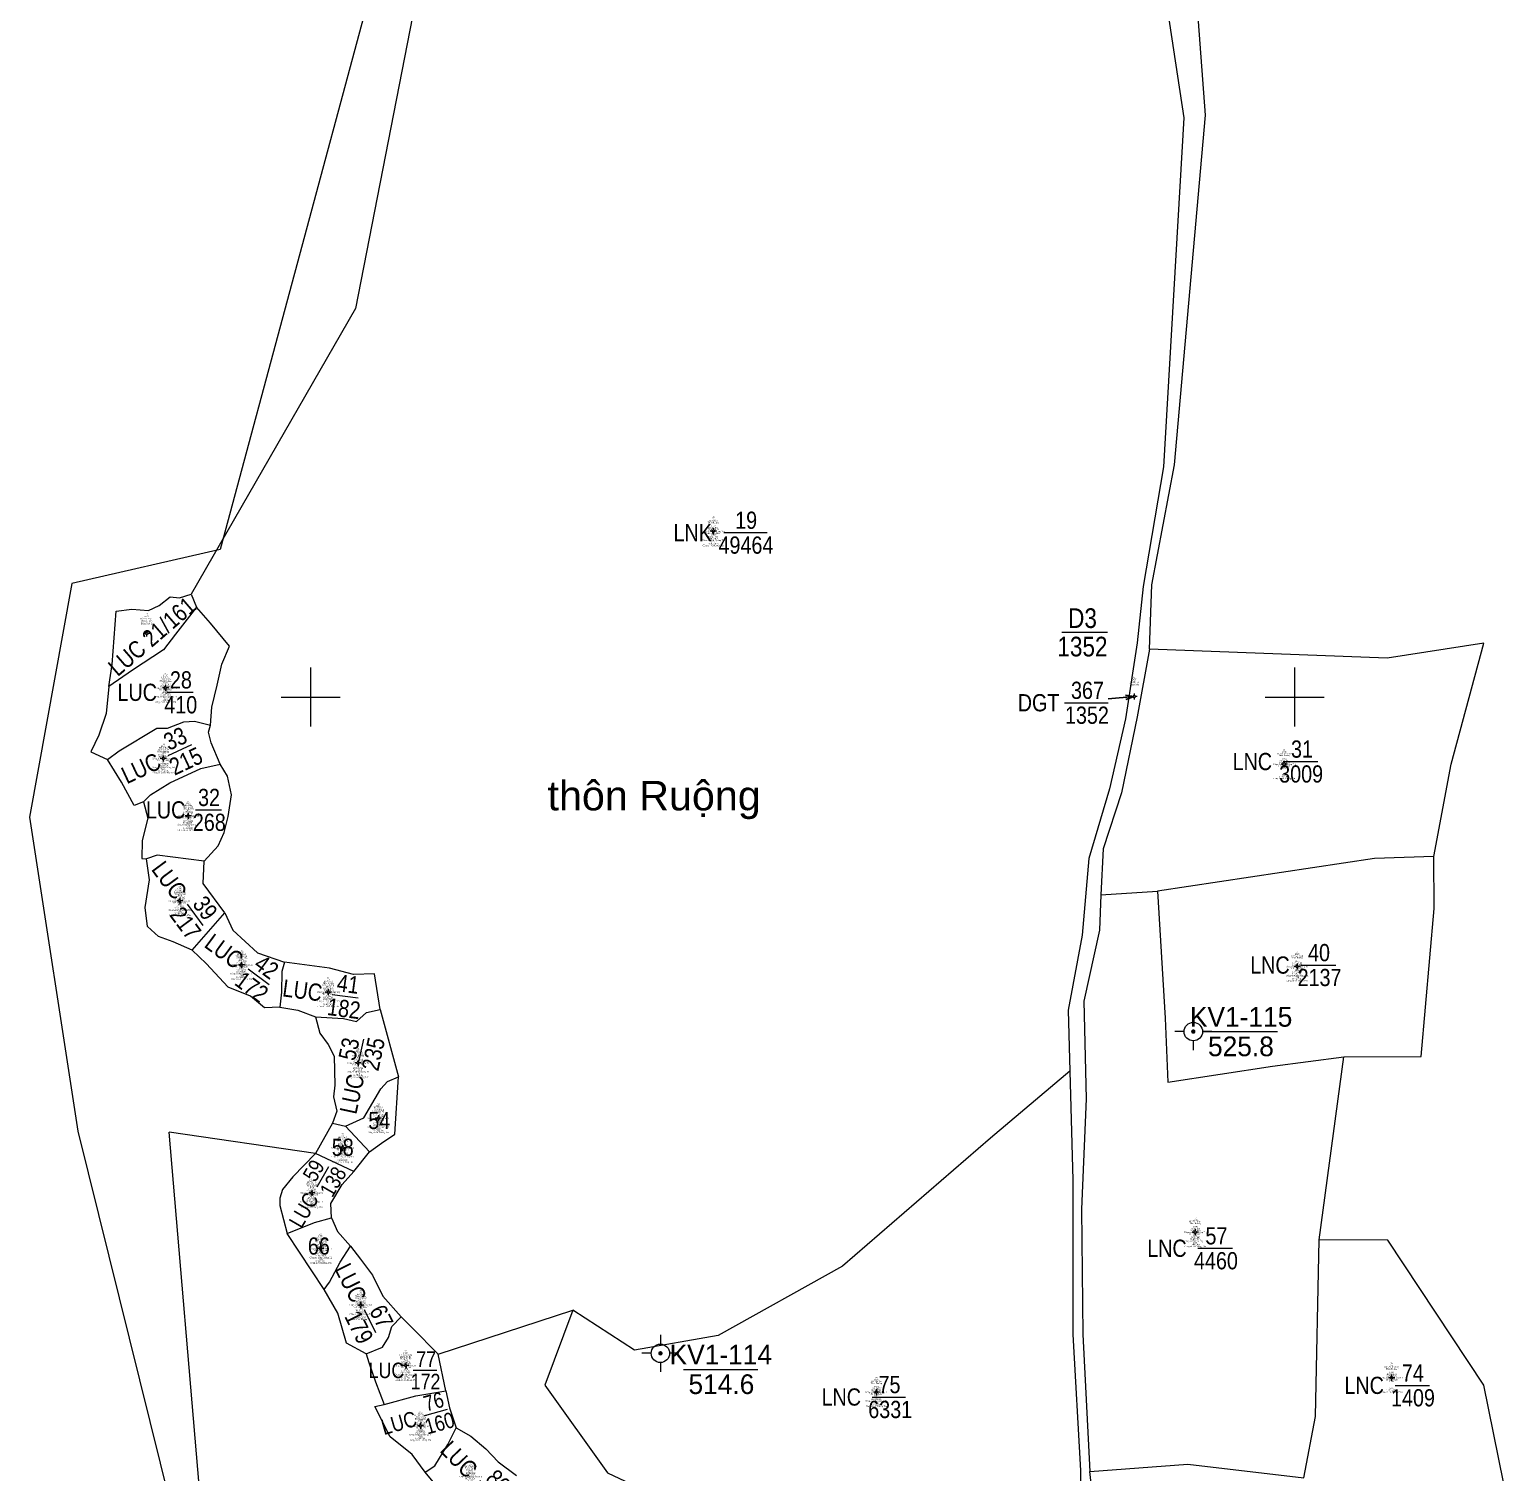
# Model space of a CAD drawing. Header units: metres. Extents: x 546779 to 548251, y 1841578 to 1843315.
# Drawn here: x 547542.8 to 547842.4, y 1842442.4 to 1842735.7 of the extents above; entities that cross this region are included whole.
import ezdxf
from ezdxf.enums import TextEntityAlignment as Align

# ---------------------------------------------------------------- set-up
doc = ezdxf.new("R2010")
doc.units = ezdxf.units.M
doc.header["$MEASUREMENT"] = 0
for name, color, linetype, lineweight in [('Level 10', 7, 'Continuous', 0), ('Level 11', 7, 'Continuous', 0), ('Level 13', 7, 'Continuous', 0), ('Level 14', 7, 'Continuous', 0), ('Level 15', 7, 'Continuous', 0), ('Level 18', 7, 'Continuous', 0), ('Level 23', 7, 'Continuous', 0), ('Level 50', 7, 'Continuous', 0), ('Level 60', 7, 'Continuous', 0), ('Level 8', 7, 'Continuous', 0)]:
    doc.layers.add(name, color=color, linetype=linetype, lineweight=lineweight)
doc.styles.add('Style-univcd', font='univcd.shx')
doc.styles.add('Style-Vnarial', font='Vnarial.shx')
doc.styles.add('Style-vnarialNarrowI', font='vnarialNarrowI.shx')
doc.styles.add('Style-Vntimei', font='Vntimei.shx')
doc.dimstyles.get("Standard").update_dxf_attribs({"dimtxt": 0.18, "dimasz": 0.18, "dimexe": 0.18, "dimexo": 0.0625, "dimgap": 0.09, "dimtad": 0, "dimtih": 1, "dimtoh": 1, "dimdec": 4, "dimzin": 0, "dimdsep": 46, "dimtxsty": 'Standard', "dimcen": 0.09, "dimadec": 0, "dimazin": 0, "dimtfac": 1, "dimtdec": 4, "dimtofl": 0, "dimtmove": 0, "dimatfit": 3, "dimfxl": 1, "dimtolj": 1, "dimtzin": 0, "dimarcsym": 0})

# ---------------------------------------------------------------- blocks, each defined once
blk = doc.blocks.new('N_THUA_17')
at = {"layer": 'Level 13', "color": 230, "linetype": 'Continuous', "lineweight": 13, "flags": 128}
blk.add_lwpolyline([(-1.23, 0), (7.56, 0)], dxfattribs=at)
at = {"layer": 'Level 13', "color": 230, "linetype": 'Continuous', "lineweight": 0, "style": 'Style-vnarialNarrowI'}
blk.add_text('19', height=3.49998, dxfattribs=at).set_placement((3.298438, 0.78), align=Align.CENTER)
blk.add_text('LNK ', height=3.49998, dxfattribs=at).set_placement((-2.549752, -0.00001), align=Align.MIDDLE_RIGHT)
blk.add_text('49464', height=3.49998, dxfattribs=at).set_placement((3.257105, -0.78002), align=Align.TOP_CENTER)
blk = doc.blocks.new('N_THUA_19')
at = {"layer": 'Level 13', "color": 230, "linetype": 'Continuous', "lineweight": 0, "style": 'Style-vnarialNarrowI'}
blk.add_text('LUC 21/161', height=3.499975, rotation=0.000066, dxfattribs=at).set_placement((0.271305, -0.006964), align=Align.MIDDLE_CENTER)
blk = doc.blocks.new('N_THUA_26')
at = {"layer": 'Level 13', "color": 230, "linetype": 'Continuous', "lineweight": 13, "flags": 128}
blk.add_lwpolyline([(-1.67, 0), (3.65, 0)], dxfattribs=at)
at = {"layer": 'Level 13', "color": 230, "linetype": 'Continuous', "lineweight": 0, "style": 'Style-vnarialNarrowI'}
blk.add_text('28', height=3.49998, dxfattribs=at).set_placement((1.153379, 0.78), align=Align.CENTER)
blk.add_text('LUC ', height=3.49998, dxfattribs=at).set_placement((-2.601418, -0.00001), align=Align.MIDDLE_RIGHT)
blk.add_text('410', height=3.49998, dxfattribs=at).set_placement((1.124692, -0.78002), align=Align.TOP_CENTER)
blk = doc.blocks.new('N_THUA_29')
at = {"layer": 'Level 13', "color": 230, "linetype": 'Continuous', "lineweight": 13, "flags": 128}
blk.add_lwpolyline([(-1.45, 0), (5.57, 0)], dxfattribs=at)
at = {"layer": 'Level 13', "color": 230, "linetype": 'Continuous', "lineweight": 0, "style": 'Style-vnarialNarrowI'}
blk.add_text('31', height=3.49998, dxfattribs=at).set_placement((2.36984, 0.78), align=Align.CENTER)
blk.add_text('LNC ', height=3.49998, dxfattribs=at).set_placement((-2.601418, -0.00001), align=Align.MIDDLE_RIGHT)
blk.add_text('3009', height=3.49998, dxfattribs=at).set_placement((2.198142, -0.78002), align=Align.TOP_CENTER)
blk = doc.blocks.new('N_THUA_30')
at = {"layer": 'Level 13', "color": 230, "linetype": 'Continuous', "lineweight": 13, "flags": 128}
blk.add_lwpolyline([(-1.67, 0), (3.65, 0)], dxfattribs=at)
at = {"layer": 'Level 13', "color": 230, "linetype": 'Continuous', "lineweight": 0, "style": 'Style-vnarialNarrowI'}
blk.add_text('32', height=3.49998, dxfattribs=at).set_placement((1.092964, 0.78), align=Align.CENTER)
blk.add_text('LUC ', height=3.49998, dxfattribs=at).set_placement((-2.611418, -0.00001), align=Align.MIDDLE_RIGHT)
blk.add_text('268', height=3.49998, dxfattribs=at).set_placement((1.148231, -0.78002), align=Align.TOP_CENTER)
blk = doc.blocks.new('N_THUA_31')
at = {"layer": 'Level 13', "color": 230, "linetype": 'Continuous', "lineweight": 13, "flags": 128}
blk.add_lwpolyline([(-1.659522, -0.009206), (3.67306, -0.003306)], dxfattribs=at)
at = {"layer": 'Level 13', "color": 230, "linetype": 'Continuous', "lineweight": 0, "style": 'Style-vnarialNarrowI'}
blk.add_text('33', height=3.499978, rotation=359.999971, dxfattribs=at).set_placement((1.118133, 0.772566), align=Align.CENTER)
blk.add_text('LUC ', height=3.499978, rotation=359.999971, dxfattribs=at).set_placement((-2.607429, -0.007152), align=Align.MIDDLE_RIGHT)
blk.add_text('215', height=3.499978, rotation=359.999971, dxfattribs=at).set_placement((1.147897, -0.78647), align=Align.TOP_CENTER)
blk = doc.blocks.new('N_THUA_37')
at = {"layer": 'Level 13', "color": 230, "linetype": 'Continuous', "lineweight": 13, "flags": 128}
blk.add_lwpolyline([(-1.658003, -0.004733), (3.704102, -0.004021)], dxfattribs=at)
at = {"layer": 'Level 13', "color": 230, "linetype": 'Continuous', "lineweight": 0, "style": 'Style-vnarialNarrowI'}
blk.add_text('39', height=3.499978, rotation=359.999972, dxfattribs=at).set_placement((1.159425, 0.770512), align=Align.CENTER)
blk.add_text('LUC ', height=3.499978, rotation=359.999972, dxfattribs=at).set_placement((-2.604296, -0.003344), align=Align.MIDDLE_RIGHT)
blk.add_text('217', height=3.499978, rotation=359.999972, dxfattribs=at).set_placement((1.26298, -0.787171), align=Align.TOP_CENTER)
blk = doc.blocks.new('N_THUA_38')
at = {"layer": 'Level 13', "color": 230, "linetype": 'Continuous', "lineweight": 13, "flags": 128}
blk.add_lwpolyline([(-1.44, 0), (5.69, 0)], dxfattribs=at)
at = {"layer": 'Level 13', "color": 230, "linetype": 'Continuous', "lineweight": 0, "style": 'Style-vnarialNarrowI'}
blk.add_text('40', height=3.49998, dxfattribs=at).set_placement((2.24984, 0.78), align=Align.CENTER)
blk.add_text('LNC ', height=3.49998, dxfattribs=at).set_placement((-2.601418, -0.00001), align=Align.MIDDLE_RIGHT)
blk.add_text('2137', height=3.49998, dxfattribs=at).set_placement((2.354126, -0.78002), align=Align.TOP_CENTER)
blk = doc.blocks.new('N_THUA_39')
at = {"layer": 'Level 13', "color": 230, "linetype": 'Continuous', "lineweight": 13, "flags": 128}
blk.add_lwpolyline([(-1.674507, -0.003706), (3.653005, -0.002068)], dxfattribs=at)
at = {"layer": 'Level 13', "color": 230, "linetype": 'Continuous', "lineweight": 0, "style": 'Style-vnarialNarrowI'}
blk.add_text('41', height=3.499973, rotation=0.000008, dxfattribs=at).set_placement((1.286798, 0.774948), align=Align.CENTER)
blk.add_text('LUC ', height=3.499973, rotation=0.000008, dxfattribs=at).set_placement((-2.616675, 0.001625), align=Align.MIDDLE_RIGHT)
blk.add_text('182', height=3.499973, rotation=0.000008, dxfattribs=at).set_placement((1.098661, -0.780832), align=Align.TOP_CENTER)
blk = doc.blocks.new('N_THUA_40')
at = {"layer": 'Level 13', "color": 230, "linetype": 'Continuous', "lineweight": 13, "flags": 128}
blk.add_lwpolyline([(-1.671978, 0.009235), (3.648169, 0.007124)], dxfattribs=at)
at = {"layer": 'Level 13', "color": 230, "linetype": 'Continuous', "lineweight": 0, "style": 'Style-vnarialNarrowI'}
blk.add_text('42', height=3.499798, rotation=359.99999, dxfattribs=at).set_placement((1.098977, 0.77979), align=Align.CENTER)
blk.add_text('LUC ', height=3.499798, rotation=359.99999, dxfattribs=at).set_placement((-2.612083, -0.004928), align=Align.MIDDLE_RIGHT)
blk.add_text('172', height=3.499798, rotation=359.99999, dxfattribs=at).set_placement((1.103675, -0.78186), align=Align.TOP_CENTER)
blk = doc.blocks.new('N_THUA_51')
at = {"layer": 'Level 13', "color": 230, "linetype": 'Continuous', "lineweight": 13, "flags": 128}
blk.add_lwpolyline([(-1.657377, 0.002391), (3.671651, 0.000195)], dxfattribs=at)
at = {"layer": 'Level 13', "color": 230, "linetype": 'Continuous', "lineweight": 0, "style": 'Style-vnarialNarrowI'}
blk.add_text('53', height=3.499983, rotation=359.999882, dxfattribs=at).set_placement((1.09381, 0.779145), align=Align.CENTER)
blk.add_text('LUC ', height=3.499983, rotation=359.999882, dxfattribs=at).set_placement((-2.609427, -0.00018), align=Align.MIDDLE_RIGHT)
blk.add_text('235', height=3.499983, rotation=359.999882, dxfattribs=at).set_placement((1.124075, -0.779185), align=Align.TOP_CENTER)
blk = doc.blocks.new('N_THUA_55')
at = {"layer": 'Level 13', "color": 230, "linetype": 'Continuous', "lineweight": 13, "flags": 128}
blk.add_lwpolyline([(-1.45, 0), (5.63, 0)], dxfattribs=at)
at = {"layer": 'Level 13', "color": 230, "linetype": 'Continuous', "lineweight": 0, "style": 'Style-vnarialNarrowI'}
blk.add_text('57', height=3.49998, dxfattribs=at).set_placement((2.334422, 0.78), align=Align.CENTER)
blk.add_text('LNC ', height=3.49998, dxfattribs=at).set_placement((-2.601418, -0.00001), align=Align.MIDDLE_RIGHT)
blk.add_text('4460', height=3.49998, dxfattribs=at).set_placement((2.229544, -0.78002), align=Align.TOP_CENTER)
blk = doc.blocks.new('N_THUA_57')
at = {"layer": 'Level 13', "color": 230, "linetype": 'Continuous', "lineweight": 13, "flags": 128}
blk.add_lwpolyline([(-1.677199, -0.010127), (3.639871, -0.006729)], dxfattribs=at)
at = {"layer": 'Level 13', "color": 230, "linetype": 'Continuous', "lineweight": 0, "style": 'Style-vnarialNarrowI'}
blk.add_text('59', height=3.499808, rotation=0.00007, dxfattribs=at).set_placement((1.109833, 0.775908), align=Align.CENTER)
blk.add_text('LUC ', height=3.499808, rotation=0.00007, dxfattribs=at).set_placement((-2.619109, -0.014026), align=Align.MIDDLE_RIGHT)
blk.add_text('138', height=3.499808, rotation=0.00007, dxfattribs=at).set_placement((1.131783, -0.784635), align=Align.TOP_CENTER)
blk = doc.blocks.new('N_THUA_65')
at = {"layer": 'Level 13', "color": 230, "linetype": 'Continuous', "lineweight": 13, "flags": 128}
blk.add_lwpolyline([(-1.668101, -0.006046), (3.586655, -0.001089)], dxfattribs=at)
at = {"layer": 'Level 13', "color": 230, "linetype": 'Continuous', "lineweight": 0, "style": 'Style-vnarialNarrowI'}
blk.add_text('67', height=3.499979, rotation=0.0001, dxfattribs=at).set_placement((1.191249, 0.767992), align=Align.CENTER)
blk.add_text('LUC ', height=3.499979, rotation=0.0001, dxfattribs=at).set_placement((-2.604637, -0.008991), align=Align.MIDDLE_RIGHT)
blk.add_text('179', height=3.499979, rotation=0.0001, dxfattribs=at).set_placement((1.092875, -0.790993), align=Align.TOP_CENTER)
blk = doc.blocks.new('N_THUA_72')
at = {"layer": 'Level 13', "color": 230, "linetype": 'Continuous', "lineweight": 13, "flags": 128}
blk.add_lwpolyline([(-1.45, 0), (5.57, 0)], dxfattribs=at)
at = {"layer": 'Level 13', "color": 230, "linetype": 'Continuous', "lineweight": 0, "style": 'Style-vnarialNarrowI'}
blk.add_text('74', height=3.49998, dxfattribs=at).set_placement((2.162549, 0.78), align=Align.CENTER)
blk.add_text('LNC ', height=3.49998, dxfattribs=at).set_placement((-2.601418, -0.00001), align=Align.MIDDLE_RIGHT)
blk.add_text('1409', height=3.49998, dxfattribs=at).set_placement((2.198142, -0.78002), align=Align.TOP_CENTER)
blk = doc.blocks.new('N_THUA_73')
at = {"layer": 'Level 13', "color": 230, "linetype": 'Continuous', "lineweight": 13, "flags": 128}
blk.add_lwpolyline([(-1.48, 0), (5.33, 0)], dxfattribs=at)
at = {"layer": 'Level 13', "color": 230, "linetype": 'Continuous', "lineweight": 0, "style": 'Style-vnarialNarrowI'}
blk.add_text('75', height=3.49998, dxfattribs=at).set_placement((2.073979, 0.78), align=Align.CENTER)
blk.add_text('LNC ', height=3.49998, dxfattribs=at).set_placement((-2.601418, -0.00001), align=Align.MIDDLE_RIGHT)
blk.add_text('6331', height=3.49998, dxfattribs=at).set_placement((2.219544, -0.78002), align=Align.TOP_CENTER)
blk = doc.blocks.new('N_THUA_74')
at = {"layer": 'Level 13', "color": 230, "linetype": 'Continuous', "lineweight": 13, "flags": 128}
blk.add_lwpolyline([(-1.66358, -0.004972), (3.647708, 0.000512)], dxfattribs=at)
at = {"layer": 'Level 13', "color": 230, "linetype": 'Continuous', "lineweight": 0, "style": 'Style-vnarialNarrowI'}
blk.add_text('76', height=3.499929, rotation=359.999943, dxfattribs=at).set_placement((1.139556, 0.762718), align=Align.CENTER)
blk.add_text('LUC ', height=3.499929, rotation=359.999943, dxfattribs=at).set_placement((-2.626979, -0.014746), align=Align.MIDDLE_RIGHT)
blk.add_text('160', height=3.499929, rotation=359.999943, dxfattribs=at).set_placement((1.090502, -0.798038), align=Align.TOP_CENTER)
blk = doc.blocks.new('N_THUA_75')
at = {"layer": 'Level 13', "color": 230, "linetype": 'Continuous', "lineweight": 13, "flags": 128}
blk.add_lwpolyline([(-1.666668, 0), (3.655559, 0)], dxfattribs=at)
at = {"layer": 'Level 13', "color": 230, "linetype": 'Continuous', "lineweight": 0, "style": 'Style-vnarialNarrowI'}
blk.add_text('77', height=3.499937, dxfattribs=at).set_placement((1.228834, 0.766667), align=Align.CENTER)
blk.add_text('LUC ', height=3.499937, dxfattribs=at).set_placement((-2.613755, -0.0167), align=Align.MIDDLE_RIGHT)
blk.add_text('172', height=3.499937, dxfattribs=at).set_placement((1.104438, -0.788956), align=Align.TOP_CENTER)
blk = doc.blocks.new('N_THUA_78')
at = {"layer": 'Level 13', "color": 230, "linetype": 'Continuous', "lineweight": 13, "flags": 128}
blk.add_lwpolyline([(-1.669003, 0.005429), (3.656078, 0.000571)], dxfattribs=at)
at = {"layer": 'Level 13', "color": 230, "linetype": 'Continuous', "lineweight": 0, "style": 'Style-vnarialNarrowI'}
blk.add_text('80', height=3.499861, rotation=359.999834, dxfattribs=at).set_placement((1.122805, 0.775223), align=Align.CENTER)
blk.add_text('LUC ', height=3.499861, rotation=359.999834, dxfattribs=at).set_placement((-2.599455, -0.013208), align=Align.MIDDLE_RIGHT)
blk.add_text('188', height=3.499861, rotation=359.999834, dxfattribs=at).set_placement((1.156619, -0.789264), align=Align.TOP_CENTER)
blk = doc.blocks.new('N_THUA_355')
at = {"layer": 'Level 13', "color": 230, "linetype": 'Continuous', "lineweight": 13, "flags": 128}
blk.add_lwpolyline([(0, 0), (8.85, 0)], dxfattribs=at)
at = {"layer": 'Level 13', "color": 230, "linetype": 'Continuous', "lineweight": 0, "style": 'Style-vnarialNarrowI'}
blk.add_text('367', height=3.49998, dxfattribs=at).set_placement((4.659274, 0.78), align=Align.CENTER)
blk.add_text('367', height=3.49998, dxfattribs=at).set_placement((4.659274, 0.78), align=Align.CENTER)
blk.add_text('DGT ', height=3.49998, dxfattribs=at).set_placement((0.070438, -0.00001), align=Align.MIDDLE_RIGHT)
blk.add_text('1352', height=3.49998, dxfattribs=at).set_placement((4.552668, -0.78002), align=Align.TOP_CENTER)
blk = doc.blocks.new('TerminatorOpen_0.5')
at = {"color": 0, "linetype": 'ByBlock', "lineweight": -2}
for q in [(-1, 0.25), (-1, 0), (-1, -0.25)]:
    blk.add_line((0, 0), q, dxfattribs=at)
blk = doc.blocks.new('DKCDV')
at = {"layer": 'Level 8', "linetype": 'Continuous', "lineweight": 0}
h = blk.add_hatch(color=7, dxfattribs=at)
edge = h.paths.add_edge_path()
edge.add_arc((-0.0025, 0), 1.500009, 0, 360)
at = {"layer": 'Level 8', "color": 7, "linetype": 'Continuous', "lineweight": 0}
for p, q in [((0, 12.500078), (0, 6.266706)), ((-6.233372, 0), (-12.500078, 0)), ((12.500078, 0), (6.233372, 0)), ((0, -6.266706), (0, -12.500078))]:
    blk.add_line(p, q, dxfattribs=at)
blk.add_circle((-0.0025, 0), 6.250039, dxfattribs=at)
blk = doc.blocks.new('CENTRD')
at = {"layer": 'Level 11', "linetype": 'Continuous', "lineweight": 0}
h = blk.add_hatch(color=3, dxfattribs=at)
edge = h.paths.add_edge_path()
edge.add_arc((-0.0025, 0), 1.500056, 0, 360)
at = {"layer": 'Level 11', "color": 3, "linetype": 'Continuous', "lineweight": 0}
for p, q in [((-6.200231, 0), (-12.400462, 0)), ((0, 6.200231), (-6.200231, 0)), ((-6.200231, 0), (0, -6.200231)), ((0, 12.400462), (0, 6.200231)), ((6.200231, 0), (0, 6.200231)), ((0, -6.200231), (6.200231, 0)), ((12.600469, 0), (6.200231, 0)), ((0, -6.200231), (0, -12.400462))]:
    blk.add_line(p, q, dxfattribs=at)

msp = doc.modelspace()

# ---------------------------------------------------------------- linework, layer by layer
at = {"layer": 'Level 10', "color": 7, "linetype": 'Continuous', "lineweight": 0}
for p, q in [((547575.71, 1842620.96), (547576.79, 1842618.28)), ((547760.57, 1842559.83), (547772.11, 1842560.53)), ((547575.88, 1842548.54), (547582.56, 1842556.13)), ((547614.14, 1842536.47), (547617.84, 1842522.83)), ((547804.93, 1842489.68), (547809.99, 1842526.85)), ((547583.32, 1842369.97), (547571.2, 1842511.58)), ((547600.98, 1842507.24), (547571.2, 1842511.58)), ((547604.43, 1842513.36), (547600.98, 1842507.24)), ((547604.43, 1842513.36), (547607.1, 1842512.76)), ((547607.1, 1842512.76), (547611.92, 1842507.56)), ((547608.73, 1842503.55), (547600.98, 1842507.24)), ((547608.73, 1842503.55), (547611.92, 1842507.56)), ((547602.71, 1842479.55), (547595.2, 1842490.92)), ((547625.92, 1842466.44), (547653.26, 1842475.38)), ((547627.43, 1842458.99), (547625.92, 1842466.44)), ((547766.75, 1842362.86), (547758.37, 1842442.56))]:
    msp.add_line(p, q, dxfattribs=at)
at = {"layer": 'Level 10', "color": 7, "linetype": 'Continuous', "lineweight": 0, "flags": 128}
for points in [[(547629.56, 1842783.91), (547609.11, 1842679), (547575.71, 1842620.96)], [(547767.84, 1842770.24), (547774.09, 1842740.06), (547777.43, 1842717.76), (547773.29, 1842646.85), (547769.22, 1842622.47), (547767.94, 1842611.07), (547765.59, 1842595.61), (547762.38, 1842581.38), (547758.14, 1842567.22), (547756.8, 1842551.6), (547753.95, 1842536.35), (547754.31, 1842523.95)], [(547770.51, 1842609.78), (547770.93, 1842622.86), (547775.55, 1842647.25), (547781.89, 1842718.31), (547780.22, 1842740.06), (547774.28, 1842771.02)], [(547558.97, 1842602.18), (547559.64, 1842606.61), (547560.44, 1842617.48), (547563.64, 1842617.9), (547567.05, 1842617.59), (547569.19, 1842618.64), (547571.42, 1842620.42), (547573.31, 1842620.2), (547575.71, 1842620.96)], [(547576.79, 1842618.28), (547572.49, 1842612.77), (547570.05, 1842609.65), (547563.8, 1842605.48), (547558.97, 1842602.18)], [(547579.6, 1842594.27), (547579.88, 1842597.93), (547580.98, 1842602.44), (547581.94, 1842606.68), (547583.49, 1842610.38), (547579.66, 1842615.07), (547576.79, 1842618.28)], [(547828.24, 1842567.58), (547831.79, 1842586.34), (547838.45, 1842610.99), (547818.78, 1842607.95), (547770.51, 1842609.78)], [(547770.51, 1842609.78), (547768, 1842595.97), (547764.8, 1842580.52), (547761.08, 1842569.15), (547760.57, 1842559.83)], [(547558.97, 1842602.18), (547558.42, 1842596.64), (547556.91, 1842592.27), (547555.34, 1842588.89), (547558.71, 1842587.32)], [(547558.71, 1842587.32), (547561.05, 1842589.06), (547568.75, 1842593.71), (547570.92, 1842593.7), (547574.21, 1842594.97), (547576.36, 1842595.12), (547579.6, 1842594.27)], [(547581.59, 1842586.4), (547579.79, 1842590.69), (547579.21, 1842592.88), (547579.6, 1842594.27)], [(547565.98, 1842578.71), (547564.11, 1842577.94), (547561.56, 1842582.69), (547558.71, 1842587.32)], [(547565.98, 1842578.71), (547567.44, 1842580.13), (547571.36, 1842582.59), (547577.64, 1842585.52), (547581.59, 1842586.4)], [(547578.34, 1842566.67), (547581.22, 1842569.78), (547582.41, 1842572.49), (547583.22, 1842575.74), (547583.92, 1842580.15), (547583.11, 1842583.9), (547581.59, 1842586.4)], [(547565.98, 1842578.71), (547566.9, 1842575.4), (547565.72, 1842570.85), (547565.67, 1842567.18), (547566.61, 1842567.14)], [(547575.88, 1842548.54), (547572.02, 1842550.25), (547569.03, 1842551.35), (547566.8, 1842553.39), (547566.37, 1842557.24), (547567.21, 1842562.84), (547566.61, 1842567.14)], [(547578.34, 1842566.67), (547568.8, 1842567.89), (547566.61, 1842567.14)], [(547582.56, 1842556.13), (547578.15, 1842562.09), (547578.34, 1842566.67)], [(547828.24, 1842567.58), (547816.2, 1842567.16), (547772.11, 1842560.53)], [(547809.99, 1842526.85), (547825.66, 1842526.91), (547828.33, 1842557.01), (547828.24, 1842567.58)], [(547760.57, 1842559.83), (547760.3, 1842552.64), (547757.14, 1842538.18), (547757.62, 1842518.34), (547756.63, 1842495.92), (547756.92, 1842470.4), (547758.37, 1842442.56)], [(547772.11, 1842560.53), (547773.64, 1842534.75), (547774.23, 1842521.75), (547795.48, 1842524.96), (547809.99, 1842526.85)], [(547582.56, 1842556.13), (547584.16, 1842552.59), (547589.18, 1842548.01), (547594.64, 1842546.12)], [(547593.73, 1842536.96), (547590.59, 1842536.84), (547587.73, 1842539.22), (547583.2, 1842541.06), (547578.73, 1842545.88), (547575.88, 1842548.54)], [(547594.64, 1842546.12), (547594.16, 1842544.25), (547594.06, 1842540), (547593.73, 1842536.96)], [(547614.14, 1842536.47), (547612.99, 1842543.76), (547608.68, 1842543.62), (547603.84, 1842544.88), (547594.64, 1842546.12)], [(547593.73, 1842536.96), (547597.41, 1842536.38), (547600.97, 1842535.03)], [(547600.97, 1842535.03), (547606.69, 1842534.66), (547609.33, 1842534.08), (547611.33, 1842535.9), (547614.14, 1842536.47)], [(547600.97, 1842535.03), (547601.82, 1842531.67), (547603.57, 1842529.35), (547604.75, 1842527.04), (547604.92, 1842521.09), (547604.66, 1842518.74), (547605.29, 1842515.8), (547604.43, 1842513.36)], [(547754.31, 1842523.95), (547738.17, 1842510.34), (547708.06, 1842484.29), (547682.83, 1842470.23), (547665.78, 1842467.23), (547653.26, 1842475.38)], [(547754.31, 1842523.95), (547754.89, 1842501.81), (547754.88, 1842470.41), (547756.46, 1842442.8), (547756.44, 1842425.84)], [(547607.1, 1842512.76), (547610.77, 1842514.46), (547614.24, 1842520.39), (547615.61, 1842521.84), (547617.84, 1842522.83)], [(547611.92, 1842507.56), (547614.4, 1842509.32), (547617.11, 1842511.18), (547617.84, 1842522.83)], [(547600.98, 1842507.24), (547596.35, 1842502.5), (547594.26, 1842499.89), (547593.74, 1842498.15), (547593.69, 1842496.65), (547595.2, 1842490.92)], [(547604.2, 1842494.14), (547604.12, 1842497.03), (547606.39, 1842500.94), (547608.73, 1842503.55)], [(547595.2, 1842490.92), (547600.8, 1842493.18), (547604.2, 1842494.14)], [(547604.2, 1842494.14), (547605.43, 1842491.39), (547608.06, 1842488.39)], [(547602.71, 1842479.55), (547603.85, 1842481.07), (547605.98, 1842485.14), (547608.06, 1842488.39)], [(547608.06, 1842488.39), (547610.1, 1842485.72), (547612.56, 1842482.47), (547614.68, 1842478.22), (547618.36, 1842474.01)], [(547801.86, 1842441.28), (547804.25, 1842453.73), (547804.93, 1842489.68)], [(547842.43, 1842440.39), (547838.41, 1842460.13), (547818.93, 1842489.61), (547804.93, 1842489.68)], [(547611.27, 1842466.52), (547607.25, 1842468.66), (547605.54, 1842474.75), (547602.71, 1842479.55)], [(547611.27, 1842466.52), (547614.6, 1842467.87), (547615.8, 1842469.84), (547616.49, 1842472.04), (547618.36, 1842474.01)], [(547625.92, 1842466.44), (547620.72, 1842471.68), (547618.36, 1842474.01)], [(547653.26, 1842475.38), (547647.6, 1842460.11), (547660.29, 1842442.31), (547686.72, 1842429.8), (547697.24, 1842414.55)], [(547611.27, 1842466.52), (547611.8, 1842464.75), (547613.18, 1842460.79), (547614.94, 1842456.17)], [(547614.94, 1842456.17), (547621.37, 1842457.98), (547627.43, 1842458.99)], [(547627.43, 1842458.99), (547628.21, 1842455.5), (547629.56, 1842451.45)], [(547623.23, 1842442.43), (547620.63, 1842446.01), (547616.12, 1842449.58), (547613.05, 1842455.78), (547614.94, 1842456.17)], [(547623.23, 1842442.43), (547625.22, 1842443.72), (547627.89, 1842448.08), (547629.56, 1842451.45)], [(547629.56, 1842451.45), (547632.57, 1842449.76), (547635.58, 1842447.15), (547638.1, 1842444.56), (547641.85, 1842441.73)], [(547758.37, 1842442.56), (547778.24, 1842444.07), (547801.86, 1842441.28)], [(547634.12, 1842431.83), (547628.85, 1842435.73), (547623.23, 1842442.43)]]:
    msp.add_lwpolyline(points, dxfattribs=at)
at = {"layer": 'Level 14', "color": 2, "linetype": 'Continuous', "lineweight": 13, "flags": 128}
msp.add_lwpolyline([(547752.64, 1842613.18), (547761.97, 1842613.18)], dxfattribs=at)
at = {"layer": 'Level 23', "color": 12, "linetype": 'Continuous', "lineweight": 0}
msp.add_line((547766.75, 1842362.86), (547758.37, 1842442.56), dxfattribs=at)
at = {"layer": 'Level 23', "color": 12, "linetype": 'Continuous', "lineweight": 0, "flags": 128}
for points in [[(547767.84, 1842770.24), (547774.09, 1842740.06), (547777.43, 1842717.76), (547773.29, 1842646.85), (547769.22, 1842622.47), (547767.94, 1842611.07), (547765.59, 1842595.61), (547762.38, 1842581.38), (547758.14, 1842567.22), (547756.8, 1842551.6), (547753.95, 1842536.35), (547754.31, 1842523.95)], [(547770.51, 1842609.78), (547770.93, 1842622.86), (547775.55, 1842647.25), (547781.89, 1842718.31), (547780.22, 1842740.06), (547774.28, 1842771.02)], [(547770.51, 1842609.78), (547768, 1842595.97), (547764.8, 1842580.52), (547761.08, 1842569.15), (547760.57, 1842559.83)], [(547760.57, 1842559.83), (547760.3, 1842552.64), (547757.14, 1842538.18), (547757.62, 1842518.34), (547756.63, 1842495.92), (547756.92, 1842470.4), (547758.37, 1842442.56)], [(547754.31, 1842523.95), (547754.89, 1842501.81), (547754.88, 1842470.41), (547756.46, 1842442.8), (547756.44, 1842425.84)]]:
    msp.add_lwpolyline(points, dxfattribs=at)
at = {"layer": 'Level 50', "color": 230, "linetype": 'Continuous', "lineweight": 0}
for p, q in [((547629.06, 1842806.42), (547581.57, 1842630.05)), ((547581.57, 1842630.05), (547551.48, 1842623.1)), ((547551.48, 1842623.1), (547542.84, 1842575.59)), ((547542.84, 1842575.59), (547552.69, 1842511.73)), ((547552.69, 1842511.73), (547587.02, 1842373.05))]:
    msp.add_line(p, q, dxfattribs=at)
at = {"layer": 'Level 60', "color": 7, "linetype": 'Continuous', "lineweight": 0, "flags": 128}
for points in [[(547600, 1842594), (547600, 1842606)], [(547800, 1842594), (547800, 1842606)], [(547594, 1842600), (547606, 1842600)], [(547794, 1842600), (547806, 1842600)]]:
    msp.add_lwpolyline(points, dxfattribs=at)
at = {"layer": 'Level 8', "color": 5, "linetype": 'Continuous', "lineweight": 13}
for p, q in [((547781.38, 1842532), (547796.52, 1842532)), ((547675.74, 1842463.33), (547690.88, 1842463.33))]:
    msp.add_line(p, q, dxfattribs=at)

# ---------------------------------------------------------------- block references
at = {"layer": 'Level 11', "color": 3, "linetype": 'Continuous', "lineweight": 0, "xscale": 0.049998, "yscale": 0.049998, "zscale": 0.049998}
for p in [(547681.81, 1842633.71), (547566.64, 1842612.97), (547570.48, 1842601.88), (547767.37, 1842600.13), (547570.04, 1842587.52), (547797.85, 1842586.36), (547575.07, 1842575.88), (547573.38, 1842558.56), (547585.92, 1842545.59), (547800.47, 1842545.22), (547603.56, 1842540.03), (547609.61, 1842525.65), (547613.75, 1842514.4), (547606.47, 1842508.38), (547600.22, 1842499.22), (547779.76, 1842491.22), (547602.05, 1842487.88), (547610.14, 1842476.41), (547619.31, 1842464.09), (547819.68, 1842461.64), (547714.98, 1842458.72), (547622.3, 1842451.84)]:
    msp.add_blockref('CENTRD', p, dxfattribs=at)
at = {"layer": 'Level 13', "color": 230, "linetype": 'Continuous', "lineweight": 0}
for name, p in [('N_THUA_17', (547685.2, 1842633.44)), ('N_THUA_26', (547572.46, 1842600.98)), ('N_THUA_355', (547753.21, 1842598.86)), ('N_THUA_29', (547799.1, 1842586.91)), ('N_THUA_30', (547578.24, 1842577.08)), ('N_THUA_38', (547802.68, 1842545.53)), ('N_THUA_55', (547781.75, 1842487.95)), ('N_THUA_72', (547821.83, 1842460.08)), ('N_THUA_73', (547715.56, 1842457.71))]:
    msp.add_blockref(name, p, dxfattribs=at)
for name, p, xscale, yscale, zscale, rotation in [('N_THUA_19', (547567.51, 1842612.18), 1.000001, 1.000001, 1.000001, 40.786273), ('N_THUA_31', (547572.51, 1842588.82), 1.000001, 1.000001, 1.000001, 25.011929), ('N_THUA_40', (547588.63, 1842543.77), 1.000001, 1.000001, 1.000001, 323.583621), ('N_THUA_39', (547605.99, 1842539.35), 1.000002, 1.000002, 1.000002, 352.323778), ('N_THUA_51', (547610.01, 1842526.87), 0.999999, 0.999999, 0.999999, 77.891304), ('N_THUA_57', (547602.06, 1842501.75), 0.899998, 0.899998, 0.899998, 59.86208), ('N_THUA_74', (547624.62, 1842454.34), 0.900001, 0.900001, 0.900001, 15.721596)]:
    msp.add_blockref(name, p, dxfattribs=dict(at, xscale=xscale, yscale=yscale, zscale=zscale, rotation=rotation))
for name, p, rotation in [('N_THUA_37', (547575.85, 1842556.57), 306.498983), ('N_THUA_65', (547611.6, 1842474.02), 296.511), ('N_THUA_78', (547635.53, 1842439.53), 314.215341)]:
    msp.add_blockref(name, p, dxfattribs=dict(at, rotation=rotation))
at = {"layer": 'Level 13', "color": 230, "linetype": 'Continuous', "lineweight": 0, "xscale": 0.899999, "yscale": 0.899999, "zscale": 0.899999}
msp.add_blockref('N_THUA_75', (547622.35, 1842463.14), dxfattribs=at)
at = {"layer": 'Level 8', "color": 7, "linetype": 'Continuous', "lineweight": 0, "xscale": 0.299998, "yscale": 0.299998, "zscale": 0.299998}
for p in [(547779.38, 1842532), (547671.07, 1842466.59)]:
    msp.add_blockref('DKCDV', p, dxfattribs=at)

# ---------------------------------------------------------------- texts
at = {"layer": 'Level 13', "color": 230, "linetype": 'Continuous', "lineweight": 0, "style": 'Style-vnarialNarrowI'}
for s, p in [('54', (547613.93, 1842513.92)), ('58', (547606.51, 1842508.48)), ('66', (547601.65, 1842488.41))]:
    msp.add_text(s, height=3.5, dxfattribs=at).set_placement(p, align=Align.MIDDLE_CENTER)
at = {"layer": 'Level 14', "color": 2, "linetype": 'Continuous', "lineweight": 0, "style": 'Style-vnarialNarrowI'}
msp.add_text('D3', height=4, dxfattribs=at).set_placement((547756.86, 1842614.06), align=Align.CENTER)
msp.add_text('1352', height=4, dxfattribs=at).set_placement((547756.85, 1842612.28), align=Align.TOP_CENTER)
at = {"layer": 'Level 15', "color": 3, "linetype": 'Continuous', "lineweight": 0, "char_height": 0.3, "attachment_point": 5, "line_spacing_factor": 0.72, "style": 'Style-Vntimei'}
for s, insert in [('19\\PLNK\\PHå V¨n A\\PTh«n Ruéng\\P \\P1978\\P197121805\\P21/09/1999\\PC«ng an t∅nh Qu¶ng TrÞ\\PHå ThÞ Ngam\\P1985\\P197155791\\P20/07/2001\\PC«ng an t∅nh Qu¶ng TrÞ\\P21/6\\P31/08/2005\\PC«ng an x· H\xadíng T©n\\P', (547681.81, 1842633.66)), ('28\\PLUC\\PHå A Ro\\PTh«n Xa Re\\P§ång Ruéng\\P1975\\P197025513\\P05/05/1992\\PC«ng an t∅nh Qu¶ng TrÞ\\PHå ThÞ Niªng\\P1978\\P197156400\\P09/08/2001\\PC«ng an t∅nh Qu¶ng TrÞ\\P52/5\\P11/04/2005\\PC«ng an x· H\xadíng T©n\\P', (547570.48, 1842601.83)), ('33\\PLUC\\PHå A Ro\\PTh«n Xa Re\\P§ång Ruéng\\P1975\\P197025513\\P05/05/1992\\PC«ng an t∅nh Qu¶ng TrÞ\\PHå ThÞ Niªng\\P1978\\P197156400\\P09/08/2001\\PC«ng an t∅nh Qu¶ng TrÞ\\P52/5\\P11/04/2005\\PC«ng an x· H\xadíng T©n\\P', (547570.04, 1842587.47)), ('31\\PLNC\\PHå V¨n Ph\xad¬ng\\PTh«n Ruéng\\P \\P1983\\P197236113\\P24/02/2006\\PC«ng an t∅nh Qu¶ng TrÞ\\PHå ThÞ Vinh\\P1988\\P \\P \\P \\P53/6\\P02/10/2007\\PC«ng An x· H\xadíng T©n\\P', (547797.85, 1842586.31)), ('32\\PLUC\\PHå A Ro\\PTh«n Xa Re\\P§ång Ruéng\\P1975\\P197025513\\P05/05/1992\\PC«ng an t∅nh Qu¶ng TrÞ\\PHå ThÞ Niªng\\P1978\\P197156400\\P09/08/2001\\PC«ng an t∅nh Qu¶ng TrÞ\\P52/5\\P11/04/2005\\PC«ng an x· H\xadíng T©n\\P', (547575.07, 1842575.83)), ('39\\PLUC\\PHå V¨n A\\PTh«n Ruéng\\P§ång Ruéng\\P1978\\P197121805\\P21/09/1999\\PC«ng an t∅nh Qu¶ng TrÞ\\PHå ThÞ Ngam\\P1985\\P197155791\\P20/07/2001\\PC«ng an t∅nh Qu¶ng TrÞ\\P21/6\\P31/08/2005\\PC«ng an x· H\xadíng T©n\\P', (547573.38, 1842558.51)), ('42\\PLUC\\PHå V¨n A\\PTh«n Ruéng\\P§ång Ruéng\\P1978\\P197121805\\P21/09/1999\\PC«ng an t∅nh Qu¶ng TrÞ\\PHå ThÞ Ngam\\P1985\\P197155791\\P20/07/2001\\PC«ng an t∅nh Qu¶ng TrÞ\\P21/6\\P31/08/2005\\PC«ng an x· H\xadíng T©n\\P', (547585.92, 1842545.54)), ('40\\PLNC\\PHå V¨n B×nh\\PTh«n Ruéng\\P \\P1975\\P197121864\\P21/09/1999\\PC«ng an t∅nh Qu¶ng TrÞ\\PHå ThÞ Diªn\\P1981\\P197121885\\P21/09/1999\\PC«ng an t∅nh Qu¶ng TrÞ\\P10/6\\P19/06/2001\\PC«ng an x· H\xadíng T©n\\P', (547800.47, 1842545.17)), ('41\\PLUC\\PHå V¨n A\\PTh«n Ruéng\\P§ång Ruéng\\P1978\\P197121805\\P21/09/1999\\PC«ng an t∅nh Qu¶ng TrÞ\\PHå ThÞ Ngam\\P1985\\P197155791\\P20/07/2001\\PC«ng an t∅nh Qu¶ng TrÞ\\P21/6\\P31/08/2005\\PC«ng an x· H\xadíng T©n\\P', (547603.56, 1842539.98)), ('53\\PLUC\\PHå V¨n A\\PTh«n Ruéng\\P§ång Ruéng\\P1978\\P197121805\\P21/09/1999\\PC«ng an t∅nh Qu¶ng TrÞ\\PHå ThÞ Ngam\\P1985\\P197155791\\P20/07/2001\\PC«ng an t∅nh Qu¶ng TrÞ\\P21/6\\P31/08/2005\\PC«ng an x· H\xadíng T©n\\P', (547609.61, 1842525.6)), ('54\\PLUC\\PHå V¨n A\\PTh«n Ruéng\\P§ång Ruéng\\P1978\\P197121805\\P21/09/1999\\PC«ng an t∅nh Qu¶ng TrÞ\\PHå ThÞ Ngam\\P1985\\P197155791\\P20/07/2001\\PC«ng an t∅nh Qu¶ng TrÞ\\P21/6\\P31/08/2005\\PC«ng an x· H\xadíng T©n\\P', (547613.75, 1842514.35)), ('58\\PLUC\\PHå V¨n A\\PTh«n Ruéng\\P§ång Ruéng\\P1978\\P197121805\\P21/09/1999\\PC«ng an t∅nh Qu¶ng TrÞ\\PHå ThÞ Ngam\\P1985\\P197155791\\P20/07/2001\\PC«ng an t∅nh Qu¶ng TrÞ\\P21/6\\P31/08/2005\\PC«ng an x· H\xadíng T©n\\P', (547606.47, 1842508.33)), ('59\\PLUC\\PHå V¨n A\\PTh«n Ruéng\\P§ång Ruéng\\P1978\\P197121805\\P21/09/1999\\PC«ng an t∅nh Qu¶ng TrÞ\\PHå ThÞ Ngam\\P1985\\P197155791\\P20/07/2001\\PC«ng an t∅nh Qu¶ng TrÞ\\P21/6\\P31/08/2005\\PC«ng an x· H\xadíng T©n\\P', (547600.22, 1842499.17)), ('57\\PLNC\\PHå V¨n B×nh\\PTh«n Ruéng\\P \\P1975\\P197121864\\P21/09/1999\\PC«ng an t∅nh Qu¶ng TrÞ\\PHå ThÞ Diªn\\P1981\\P197121885\\P21/09/1999\\PC«ng an t∅nh Qu¶ng TrÞ\\P10/6\\P19/06/2001\\PC«ng an x· H\xadíng T©n\\P', (547779.76, 1842491.17)), ('66\\PLUC\\PHå V¨n A\\PTh«n Ruéng\\P§ång Ruéng\\P1978\\P197121805\\P21/09/1999\\PC«ng an t∅nh Qu¶ng TrÞ\\PHå ThÞ Ngam\\P1985\\P197155791\\P20/07/2001\\PC«ng an t∅nh Qu¶ng TrÞ\\P21/6\\P31/08/2005\\PC«ng an x· H\xadíng T©n\\P', (547602.05, 1842487.83)), ('67\\PLUC\\PHå V¨n A\\PTh«n Ruéng\\P§ång Ruéng\\P1978\\P197121805\\P21/09/1999\\PC«ng an t∅nh Qu¶ng TrÞ\\PHå ThÞ Ngam\\P1985\\P197155791\\P20/07/2001\\PC«ng an t∅nh Qu¶ng TrÞ\\P21/6\\P31/08/2005\\PC«ng an x· H\xadíng T©n\\P', (547610.14, 1842476.36)), ('77\\PLUC\\PHå V¨n Ch\xadn\\PTh«n Xa Re\\P§ång Xa Re\\P1978\\P197060556\\P24/05/1995\\PC«ng an t∅nh Qu¶ng TrÞ\\PHå ThÞ Lêi\\P1978\\P197236261\\P24/02/2006\\PC«ng an t∅nh Qu¶ng TrÞ\\P79/5\\P18/08/2005\\PC«ng an x· H\xadíng T©n\\P', (547619.31, 1842464.04)), ('74\\PLNC\\PHå V¨n Ph\xad¬ng\\PTh«n Ruéng\\P \\P1983\\P197236113\\P24/02/2006\\PC«ng an t∅nh Qu¶ng TrÞ\\PHå ThÞ Vinh\\P1988\\P \\P \\P \\P53/6\\P02/10/2007\\PC«ng An x· H\xadíng T©n\\P', (547819.68, 1842461.59)), ('75\\PLNC\\PHå V¨n §ê\\PTh«n Ruéng\\P \\P1959\\P191150327\\P08/09/2001\\PC«ng an t∅nh Qu¶ng TrÞ\\PHå ThÞ HiÒn\\P1964\\P197159329\\P08/09/2001\\PC«ng an t∅nh Qu¶ng TrÞ\\P40/6\\P12/02/1998\\PC«ng an x· H\xadíng T©n\\P', (547714.98, 1842458.67)), ('76\\PLUC\\PHå V¨n Ch\xadn\\PTh«n Xa Re\\P§ång Xa Re\\P1978\\P197060556\\P24/05/1995\\PC«ng an t∅nh Qu¶ng TrÞ\\PHå ThÞ Lêi\\P1978\\P197236261\\P24/02/2006\\PC«ng an t∅nh Qu¶ng TrÞ\\P79/5\\P18/08/2005\\PC«ng an x· H\xadíng T©n\\P', (547622.3, 1842451.79)), ('80\\PLUC\\PHå V¨n Ch\xadn\\PTh«n Xa Re\\P§ång Xa Re\\P1978\\P197060556\\P24/05/1995\\PC«ng an t∅nh Qu¶ng TrÞ\\PHå ThÞ Lêi\\P1978\\P197236261\\P24/02/2006\\PC«ng an t∅nh Qu¶ng TrÞ\\P79/5\\P18/08/2005\\PC«ng an x· H\xadíng T©n\\P', (547632.49, 1842441.45))]:
    msp.add_mtext(s, dxfattribs=dict(at, insert=insert))
at = {"layer": 'Level 15', "color": 3, "linetype": 'Continuous', "lineweight": 0, "char_height": 0.3, "attachment_point": 5, "style": 'Style-Vntimei'}
for s, insert in [('21\\PLUC\\PHå V¨n ViÒn\\PTh«n Ruéng\\P§ång Ruéng\\P \\P \\P \\P \\P \\P \\P \\P \\P \\P \\P \\P \\P', (547566.64, 1842612.92)), ('367\\PDGT\\PUBND x·\\PTh«n Cña\\P \\P \\P \\P \\P \\P \\P \\P \\P \\P \\P \\P \\P \\P', (547767.37, 1842600.08))]:
    msp.add_mtext(s, dxfattribs=dict(at, insert=insert))
at = {"layer": 'Level 18', "color": 7, "linetype": 'Continuous', "lineweight": 0, "style": 'Style-Vnarial'}
msp.add_text('th«n Ruéng', height=6, dxfattribs=at).set_placement((547669.8, 1842579.98), align=Align.MIDDLE_CENTER)
at = {"layer": 'Level 8', "color": 230, "linetype": 'Continuous', "lineweight": 0, "style": 'Style-univcd'}
for s, p in [('KV1-115', (547789.1, 1842533)), ('KV1-114', (547683.35, 1842464.32))]:
    msp.add_text(s, height=4, dxfattribs=at).set_placement(p, align=Align.CENTER)
at = {"layer": 'Level 8', "color": 5, "linetype": 'Continuous', "lineweight": 0, "style": 'Style-univcd'}
for s, p in [('525.8', (547789.06, 1842531)), ('514.6', (547683.47, 1842462.32))]:
    msp.add_text(s, height=4, dxfattribs=at).set_placement(p, align=Align.TOP_CENTER)

# ---------------------------------------------------------------- leaders
at = {"layer": 'Level 13', "color": 230, "linetype": 'Continuous', "lineweight": 13}
msp.add_leader([(547767.37, 1842600.13), (547762.06, 1842599.65)], dimstyle='Standard', override={"dimtxt": 1.75, "dimasz": 1.75, "dimgap": 0, "dimtxsty": 'Style-Vntimei', "dimldrblk": 'TerminatorOpen_0.5'}, dxfattribs=at)

doc.saveas('drawing.dxf')
